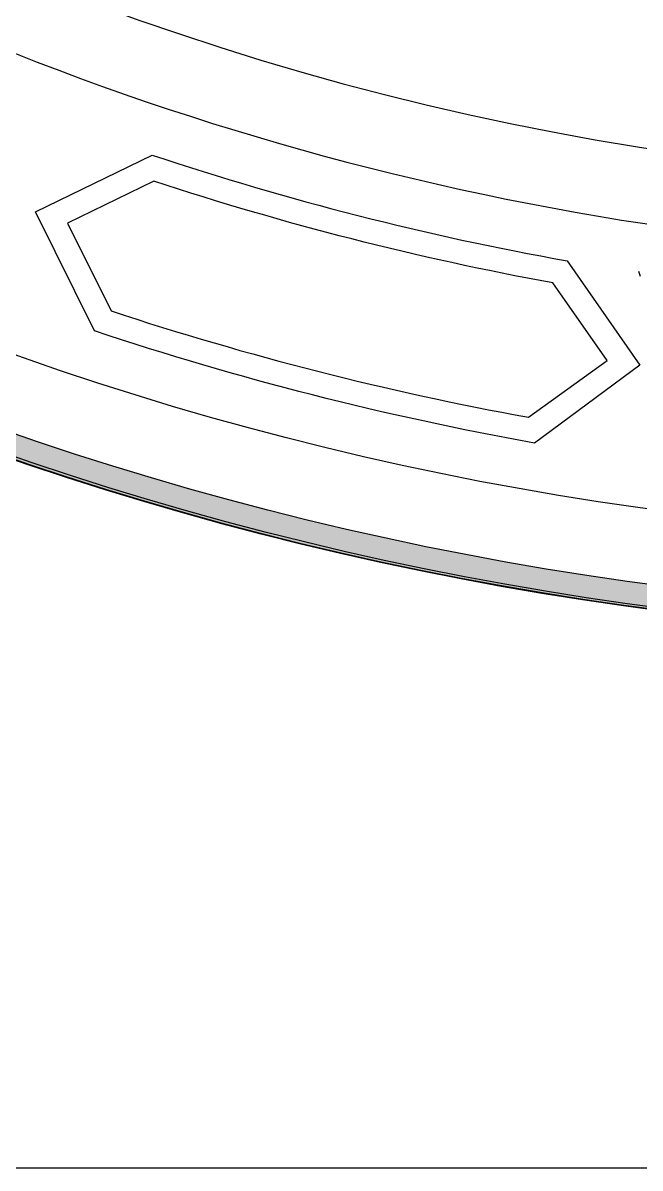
# Model space of a CAD drawing. Header units: feet. Extents: x 0 to 841, y 0 to 594.
# Drawn here: x 645.852 to 648.208, y 117.617 to 121.985 of the extents above; entities that cross this region are included whole.
import ezdxf

# ---------------------------------------------------------------- set-up
doc = ezdxf.new("R2010")
doc.units = ezdxf.units.FT
doc.header["$MEASUREMENT"] = 0
doc.layers.add('LOGO', color=7, linetype='Continuous')
doc.layers.add('TITLE', color=5, linetype='Continuous')

# ---------------------------------------------------------------- blocks, each defined once
blk = doc.blocks.new('YOTA')
h = blk.add_hatch(color=1)
edge = h.paths.add_edge_path()
edge.add_arc((302.886, 246.975), 39.995, 0, 360)
edge = h.paths.add_edge_path(flags=16)
edge.add_arc((302.886, 246.975), 39.7, 0, 360)
at = {"color": 2}
for points in [[(290.858, 210.704), (290.138, 212.153), (291.559, 212.841, 0.036222), (296.601, 211.556), (297.488, 210.289), (296.205, 209.342, -0.036146)], [(296.131, 209.655), (297.089, 210.345), (296.429, 211.288, -0.034551), (291.58, 212.524), (290.529, 212.015), (291.06, 210.947, 0.034551)]]:
    blk.add_lwpolyline(points, format="xyb", close=True, dxfattribs=at)
blk.add_lwpolyline([(297.469, 211.429), (297.491, 211.37)], dxfattribs=at)
at = {"color": 1}
for centre, radius in [((302.881, 246.975), 40), ((302.881, 246.975), 40), ((302.886, 246.975), 39.995)]:
    blk.add_circle(centre, radius, dxfattribs=at)
at = {"color": 2}
for radius in [39.7, 38.793]:
    blk.add_circle((302.886, 246.975), radius, dxfattribs=at)
for radius, start, end in [(35.372, 209.8982, 268.7862), (34.464, 211.5899, 267.0945)]:
    blk.add_arc((302.886, 246.975), radius, start, end, dxfattribs=at)

msp = doc.modelspace()

# ---------------------------------------------------------------- linework, layer by layer
at = {"layer": 'LOGO', "color": 1}
msp.add_circle((649.9138, 132.2024), 12.5548, dxfattribs=at)
at = {"layer": 'TITLE', "color": 5}
msp.add_line((825.9999, 117.6167), (600.7452, 117.6167), dxfattribs=at)

# ---------------------------------------------------------------- block references
at = {"layer": 'LOGO', "xscale": 0.3139103563735262, "yscale": 0.3139103563735262, "zscale": 0.3139103563735262}
msp.add_blockref('YOTA', (554.8225, 54.668), dxfattribs=at)

doc.saveas('drawing.dxf')
